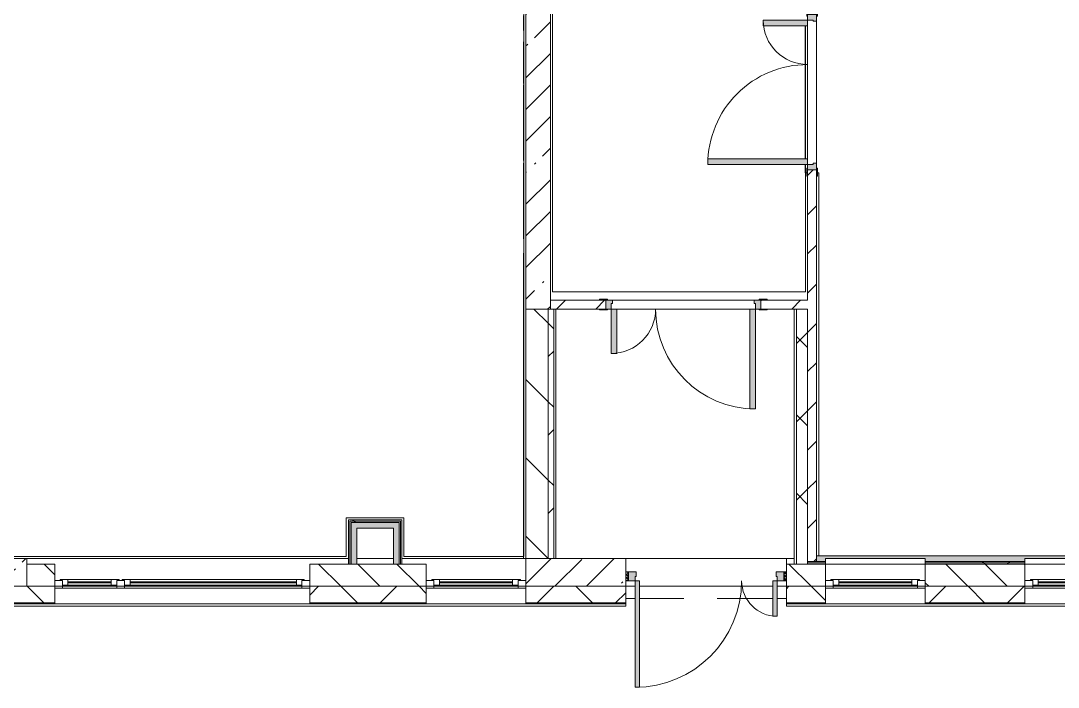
# Model space of a CAD drawing. Header units: millimetres. Extents: x 1311 to 195818, y -8553 to 29000.
# Drawn here: x 171382 to 180738, y -1010 to 5000 of the extents above; entities that cross this region are included whole.
import ezdxf

# ---------------------------------------------------------------- set-up
doc = ezdxf.new("R2010")
doc.units = ezdxf.units.MM
doc.linetypes.add('200_ШТРИХ__ш1_п0_6_', pattern=[800, 500, -300])
for name, color, linetype, lineweight in [('A-DETL-MBND-1', 7, '200_ШТРИХ__ш1_п0_6_', 9), ('A-GENM', 7, 'Continuous', 5), ('A-GLAZ-2', 7, 'Continuous', 5), ('A-WALL', 7, 'Continuous', 9), ('A-WALL-3', 7, 'Continuous', 5), ('I-WALL-4', 7, 'Continuous', 5), ('S-COLS-4', 7, 'Continuous', 5)]:
    doc.layers.add(name, color=color, linetype=linetype, lineweight=lineweight)
for name, color, linetype, lineweight, true_color in [('A-DOOR-1', 7, 'Continuous', 5, 0xaaaaaa), ('A-DOOR-2', 7, 'Continuous', 5, 0xe2e2e2), ('A-DOOR-FRAM-1', 7, 'Continuous', 5, 0xe2e2e2), ('A-DOOR-FRAM-2', 7, 'Continuous', 5, 0xaaaaaa), ('A-FLOR-1', 7, 'Continuous', 5, 0xaaaaaa), ('I-WALL-3', 7, 'Continuous', 9, 0xe7e7e7)]:
    doc.layers.add(name, color=color, linetype=linetype, lineweight=lineweight, true_color=true_color)
pattern_1 = [(45, (68808.4, 0), (-176.7767, 176.7767), [])]
pattern_2 = [(45, (68808.4, 0), (-353.5534, 353.5534), []), (135, (68808.4, 0), (-353.5534, -353.5534), [])]
pattern_3 = [(45, (68808.4, 0), (-285.1231, 285.1231), []), (45, (69093.5, 0), (-285.1231, 285.1231), [504.031, -100.806, 16.764, -84.042])]
pattern_4 = [(45, (68808.4, 0), (-530.33, 530.33), []), (135, (68808.4, 0), (-530.33, -530.33), [])]

# ---------------------------------------------------------------- blocks, each defined once
blk = doc.blocks.new('120_Окно_СКБ_2Ст_Фрамуга сверху - 120_Окно_СКБ_2Ст_2300х2500_h_ ДОО-19727959-1_11_1_птичка')
at = {"layer": 'A-GLAZ-2'}
for p, q in [((-1150, -127), (-1150, -57)), ((-1150, -57), (-1080, -57)), ((1150, -57), (-1150, -57)), ((-1080, -57), (-1080, -127)), ((-1080, -57), (1080, -57)), ((520, -87), (-1080, -87)), ((-1080, -87), (-1080, -127)), ((-1030, -137), (-1030, -87)), ((470, -137), (470, -87)), ((520, -127), (520, -57)), ((520, -57), (590, -57)), ((520, -127), (520, -87)), ((590, -57), (590, -127)), ((1080, -87), (590, -87)), ((590, -87), (590, -127)), ((640, -137), (640, -87)), ((1030, -137), (1030, -87)), ((1080, -127), (1080, -57)), ((1080, -57), (1150, -57)), ((1080, -127), (1080, -87)), ((1150, -57), (1150, -127)), ((-1080, -127), (-1150, -127)), ((-1150, -127), (-1100, -127)), ((-1080, -127), (-1100, -127)), ((-1100, -127), (-1100, -137)), ((-1100, -137), (540, -137)), ((540, -137), (-1100, -137)), ((-1030, -107), (470, -107)), ((470, -117), (-1030, -117)), ((590, -127), (520, -127)), ((540, -127), (520, -127)), ((540, -127), (570, -127)), ((540, -127), (570, -127)), ((540, -137), (540, -127)), ((590, -127), (570, -127)), ((570, -127), (570, -137)), ((570, -137), (1100, -137)), ((1100, -137), (570, -137)), ((640, -107), (1030, -107)), ((1030, -117), (640, -117)), ((1150, -127), (1080, -127)), ((1100, -127), (1080, -127)), ((1100, -127), (1150, -127)), ((1100, -137), (1100, -127))]:
    blk.add_line(p, q, dxfattribs=at)
blk = doc.blocks.new('BSC_Колонна _Прямоугольная - 250х900-V136-1_11_1_птичка')
at = {"layer": 'S-COLS-4'}
h = blk.add_hatch(dxfattribs=at)
h.set_pattern_fill('FP_168', color=256, style=0, pattern_type=2)
h.set_pattern_definition([(45, (-102180, -25), (-285.1231, 285.1231), []), (45, (-101894.88, -25), (-285.1231, 285.1231), [504.031, -100.806, 16.764, -84.042])])
h.paths.add_polyline_path([(58.2, -125), (450, -125), (450, 125), (-450, 125), (-450, -125)])
for p, q in [((450, 125), (-450, 125)), ((-450, 125), (-450, -125)), ((450, -125), (450, 125)), ((-450, -125), (450, -125))]:
    blk.add_line(p, q, dxfattribs=at)
blk = doc.blocks.new('110_Дверь_СКБ_2Ст_Наружная - ДН-5_л__ Двухстворчатая 1350 х3800 _h_ в свету с верхним остеклением-21877029-1_11_1_птичка')
at = {"layer": 'A-DOOR-1'}
h = blk.add_hatch(dxfattribs=at)
h.set_pattern_fill('FP_169', color=256, style=0, pattern_type=2)
h.set_pattern_definition([(135, (1626.41, 164.685), (-14.14214, -14.14214), []), (225, (1626.41, 164.685), (14.14214, -14.14214), [])])
h.paths.add_polyline_path([(744.5, 50), (719.5, 50), (719.5, -30), (744.5, -30), (744.5, 10)])
at = {"layer": 'A-DOOR-2'}
for points in [[(619.5, 1010), (619.5, 50), (659.5, 50), (659.5, 1010)], [(-620.5, 370), (-620.5, 50), (-580.5, 50), (-580.5, 370)]]:
    blk.add_hatch(color=256, dxfattribs=at).paths.add_polyline_path(points)
h = blk.add_hatch(color=256, dxfattribs=at)
h.paths.add_polyline_path([(659.5, 50), (659.5, 10), (649.5, 10), (649.5, -30), (719.5, -30), (719.5, 50)])
h.paths.add_polyline_path([(-680.5, 50), (-680.5, -30), (-610.5, -30), (-610.5, 10), (-620.5, 10), (-620.5, 50), (-651.1, 50)])
at = {"layer": 'A-DOOR-FRAM-2'}
h = blk.add_hatch(dxfattribs=at)
h.set_pattern_fill('FP_170', color=256, style=0, pattern_type=2)
h.set_pattern_definition([(45, (-496.384, 164.685), (-14.1421, 14.1421), []), (135, (-496.384, 164.685), (-14.1421, -14.1421), [])])
h.paths.add_polyline_path([(-705.5, 50), (-705.5, -30), (-680.5, -30), (-680.5, 50)])
at = {"layer": 'A-DOOR-1'}
for p, q in [((659.5, 1010), (619.5, 1010)), ((619.5, 1010), (619.5, 50)), ((659.5, 50), (659.5, 1010)), ((-620.5, 370), (-620.5, 50)), ((-580.5, 370), (-620.5, 370)), ((-580.5, 50), (-580.5, 370)), ((-620.5, 50), (-580.5, 50)), ((619.5, 50), (659.5, 50))]:
    blk.add_line(p, q, dxfattribs=at)
for centre, radius, start, end in [((659.5, 50), 960, 90, 180), ((-620.5, 50), 320, 0, 90)]:
    blk.add_arc(centre, radius, start, end, dxfattribs=at)
at = {"layer": 'A-DOOR-FRAM-2'}
for p, q in [((-680.5, 50), (-705.5, 50)), ((-705.5, 50), (-705.5, -30)), ((-620.5, 50), (-680.5, 50)), ((-680.5, 50), (-680.5, -30)), ((-680.5, -30), (-680.5, 50)), ((-620.5, 10), (-620.5, 50)), ((-610.5, 10), (-620.5, 10)), ((-610.5, -30), (-610.5, 10)), ((659.5, 10), (649.5, 10)), ((649.5, 10), (649.5, -30)), ((659.5, 50), (659.5, 10)), ((719.5, 50), (659.5, 50)), ((719.5, -30), (719.5, 50)), ((744.5, 50), (719.5, 50)), ((719.5, 50), (719.5, -30)), ((744.5, -30), (744.5, 50)), ((-705.5, -30), (-680.5, -30)), ((-680.5, -30), (-610.5, -30)), ((649.5, -30), (719.5, -30)), ((719.5, -30), (744.5, -30))]:
    blk.add_line(p, q, dxfattribs=at)
blk = doc.blocks.new('120_Окно_СКБ_1Ст - 120_Окно_СКБ_1Ст 900х2500_h_ с форточкой-22876038-1_11_1_птичка')
at = {"layer": 'A-GLAZ-2'}
for p, q in [((-450, -127), (-450, -57)), ((-450, -57), (-380, -57)), ((450, -57), (-450, -57)), ((-380, -57), (-380, -127)), ((380, -87), (-380, -87)), ((-380, -87), (-380, -127)), ((-330, -137), (-330, -87)), ((330, -137), (330, -87)), ((380, -127), (380, -57)), ((380, -57), (450, -57)), ((380, -127), (380, -87)), ((450, -57), (450, -127)), ((-380, -127), (-450, -127)), ((-450, -127), (-400, -127)), ((-380, -127), (-400, -127)), ((-400, -127), (-400, -137)), ((-400, -137), (400, -137)), ((400, -137), (-400, -137)), ((-330, -107), (330, -107)), ((330, -117), (-330, -117)), ((450, -127), (380, -127)), ((400, -127), (380, -127)), ((400, -127), (450, -127)), ((400, -137), (400, -127))]:
    blk.add_line(p, q, dxfattribs=at)
blk = doc.blocks.new('110_Дверь_СКБ_2Ст - Д-5_п_ Из игровой в коридор-32215844-1_11_1_птичка')
at = {"layer": 'A-DOOR-2'}
for points in [[(-637.5, 940), (-637.5, 40), (-587.5, 40), (-587.5, 940)], [(612.5, 40), (662.5, 42.7), (662.5, 440), (612.5, 440), (612.5, 57.5)]]:
    blk.add_hatch(color=256, dxfattribs=at).paths.add_polyline_path(points)
h = blk.add_hatch(color=256, dxfattribs=at)
h.paths.add_polyline_path([(-687.5, 40), (-687.5, -40), (-627.5, -40), (-627.5, -10), (-637.5, -10), (-637.5, 40)])
h.paths.add_polyline_path([(652.5, -40), (712.5, -40), (712.5, 40), (662.5, 40), (662.5, -10), (652.5, -10), (652.5, -25.9)])
at = {"layer": 'A-DOOR-FRAM-1'}
for points in [[(-742.5, 40), (-672.5, 40), (-672.5, 48), (-742.5, 48)], [(697.5, 48), (697.5, 40), (767.5, 40), (767.5, 48), (712.5, 48)], [(-742.5, -48), (-672.5, -48), (-672.5, -40), (-742.5, -40)], [(697.5, -47.8), (697.8, -48), (767.5, -48), (767.5, -40), (697.5, -40)]]:
    blk.add_hatch(color=256, dxfattribs=at).paths.add_polyline_path(points)
at = {"layer": 'A-DOOR-1'}
for p, q in [((-637.5, 940), (-637.5, 40)), ((-587.5, 940), (-637.5, 940)), ((-587.5, 40), (-587.5, 940)), ((662.5, 440), (612.5, 440)), ((612.5, 440), (612.5, 40)), ((662.5, 40), (662.5, 440)), ((-637.5, 40), (-587.5, 40)), ((612.5, 40), (662.5, 40))]:
    blk.add_line(p, q, dxfattribs=at)
for centre, radius, start, end in [((-637.5, 40), 900, 0, 90), ((662.5, 40), 400, 90, 180)]:
    blk.add_arc(centre, radius, start, end, dxfattribs=at)
at = {"layer": 'A-DOOR-FRAM-2'}
for p, q in [((-672.5, 48), (-742.5, 48)), ((-742.5, 48), (-742.5, 40)), ((-742.5, 40), (-672.5, 40)), ((-637.5, 40), (-687.5, 40)), ((-687.5, 40), (-687.5, -40)), ((-672.5, 40), (-672.5, 48)), ((-637.5, -10), (-637.5, 40)), ((662.5, 40), (662.5, -10)), ((712.5, 40), (662.5, 40)), ((767.5, 48), (697.5, 48)), ((697.5, 48), (697.5, 40)), ((697.5, 40), (767.5, 40)), ((712.5, -40), (712.5, 40)), ((767.5, 40), (767.5, 48)), ((-672.5, -40), (-742.5, -40)), ((-742.5, -40), (-742.5, -48)), ((-742.5, -48), (-672.5, -48)), ((-672.5, -39), (-687.5, -39)), ((-687.5, -39), (-687.5, -40)), ((-687.5, -40), (-627.5, -40)), ((-687.5, -40), (-672.5, -40)), ((-672.5, -40), (-672.5, -39)), ((-672.5, -48), (-672.5, -40)), ((-627.5, -10), (-637.5, -10)), ((-627.5, -40), (-627.5, -10)), ((662.5, -10), (652.5, -10)), ((652.5, -10), (652.5, -40)), ((652.5, -40), (712.5, -40)), ((712.5, -39), (697.5, -39)), ((697.5, -39), (697.5, -40)), ((697.5, -40), (712.5, -40)), ((767.5, -40), (697.5, -40)), ((697.5, -40), (697.5, -48)), ((697.5, -48), (767.5, -48)), ((712.5, -40), (712.5, -39)), ((767.5, -48), (767.5, -40))]:
    blk.add_line(p, q, dxfattribs=at)
blk = doc.blocks.new('Рисунок_горы - Рисунок_горы-31934381-1_11_1_птичка')
at = {"layer": 'A-GENM'}
for p, q in [((107109, 4374.4), (107109, 4384)), ((107109, 4308.3), (107109, 4334.6)), ((107109, 4258.7), (107109, 4082.8)), ((107109, 3759.7), (107109, 3739.9)), ((107109, 3402.6), (107109, 3715.1)), ((107109, 3715.1), (107109, 3402.6)), ((107109, 3400.4), (107109, 3402.6)), ((107109, 3402.6), (107109, 3400.4)), ((107109, 3083.5), (107109, 3033.8)), ((107109, 3033.8), (107109, 3083.5)), ((107109, 2902.9), (107109, 2510.3)), ((107109, 2349.5), (107109, 2318.8)), ((107109, 1892.3), (107109, 1912.9)), ((107109, 1600.7), (107109, 1631.9)), ((107109, 1293.1), (107109, 1296.4)), ((107109, 950.1), (107109, 1139.3)), ((107109, 1139.3), (107109, 950.1)), ((107109, 1122.4), (107109, 1119.9)), ((107109, 1119.9), (107109, 756.7)), ((107109, 988.4), (107109, 946.8)), ((107109, 928), (107109, 950.1)), ((107109, 950.1), (107109, 928)), ((107109, 800), (107109, 928)), ((107109, 928), (107109, 800))]:
    blk.add_line(p, q, dxfattribs=at)
for points in [[(107109, 4996.9), (107109, 5086.6), (107109, 5046.4), (107109, 4960)], [(107109, 4997.1), (107109, 5021), (107109, 5029.3), (107109, 5042)], [(107109, 5030.9), (107109, 5009.2), (107109, 4973.1), (107109, 4936.1)], [(107109, 4931.1), (107109, 4949.6), (107109, 4972.3), (107109, 4997.1)], [(107109, 4801.5), (107109, 4837.3), (107109, 4769), (107109, 4683.1)], [(107109, 4745.8), (107109, 4834.9), (107109, 4778.8), (107109, 4694)], [(107109, 4729.3), (107109, 4734.7), (107109, 4740.2), (107109, 4745.8)], [(107109, 4610.3), (107109, 4692.4), (107109, 4646), (107109, 4564.5)], [(107109, 4560.8), (107109, 4651.4), (107109, 4604.2), (107109, 4519)], [(107109, 4480.9), (107109, 4572.6), (107109, 4516.7), (107109, 4440.6)], [(107109, 4532.1), (107109, 4540.9), (107109, 4550.5), (107109, 4560.8)], [(107109, 4470.8), (107109, 4474.1), (107109, 4477.5), (107109, 4480.9)], [(107109, 4422.3), (107109, 4412.5), (107109, 4330.7), (107109, 4267.6)], [(107109, 4394.1), (107109, 4371.7), (107109, 4334), (107109, 4292)], [(107109, 4388.7), (107109, 4383.5), (107109, 4378.7), (107109, 4374.4)], [(107109, 4317.2), (107109, 4357.9), (107109, 4365.3), (107109, 4387.8)], [(107109, 4330.1), (107109, 4333.9), (107109, 4326.6), (107109, 4344.4)], [(107109, 4341.2), (107109, 4322.9), (107109, 4288.3), (107109, 4243.4)], [(107109, 4284.3), (107109, 4313.8), (107109, 4319.7), (107109, 4338.1)], [(107109, 4284.9), (107109, 4299.2), (107109, 4315.7), (107109, 4330.1)], [(107109, 4250.2), (107109, 4269), (107109, 4291.9), (107109, 4317.2)], [(107109, 4227.3), (107109, 4244.5), (107109, 4264.5), (107109, 4284.3)], [(107109, 4185.1), (107109, 4203.6), (107109, 4225.6), (107109, 4254)], [(107109, 4109.1), (107109, 4188.9), (107109, 4152.7), (107109, 4076.1)], [(107109, 4091.2), (107109, 4096.8), (107109, 4102.8), (107109, 4109.1)], [(107109, 4079.1), (107109, 4063.9), (107109, 4046.4), (107109, 4024.9)], [(107109, 3775), (107109, 3972.8), (107109, 3938.6), (107109, 4024.9)], [(107109, 3745.9), (107109, 3754.8), (107109, 3773.9), (107109, 3783.9)], [(107109, 3400.4), (107109, 3399.3), (107109, 3107.3), (107109, 3083.5)], [(107109, 3190.2), (107109, 3238.9), (107109, 3287.7), (107109, 3341.9)], [(107109, 2744.1), (107109, 2736.6), (107109, 2730.3), (107109, 2725.9)], [(107109, 2525.4), (107109, 2507.2), (107109, 2429.8), (107109, 2406.1)], [(107109, 2456.9), (107109, 2471.2), (107109, 2489.8), (107109, 2504.1)], [(107109, 2337.5), (107109, 2351), (107109, 2430.2), (107109, 2443.8)], [(107109, 2405.3), (107109, 2304), (107109, 2038.3), (107109, 1883.2)], [(107109, 2043.8), (107109, 2143), (107109, 2375.7), (107109, 2404.3)], [(107109, 2331.2), (107109, 2332.9), (107109, 2334.9), (107109, 2337.1)], [(107109, 1964.2), (107109, 1942.5), (107109, 1888.8), (107109, 1862.5)], [(107109, 1865), (107109, 1870.5), (107109, 1877.1), (107109, 1884.9)], [(107109, 1599.1), (107109, 1599.6), (107109, 1600.2), (107109, 1600.7)], [(107109, 1378.1), (107109, 1344.4), (107109, 1311.3), (107109, 1280.5)], [(107109, 1292.6), (107109, 1292.8), (107109, 1292.9), (107109, 1293.1)], [(107109, 1204.2), (107109, 1240.1), (107109, 1272.7), (107109, 1284.6)], [(107109, 1137.1), (107109, 1123.8), (107109, 1106.1), (107109, 1089.8)], [(107109, 954), (107109, 984.2), (107109, 1099.5), (107109, 1129.6)], [(107109, 1118), (107109, 1118.9), (107109, 1120.3), (107109, 1122.4)], [(107109, 1045.3), (107109, 1029.5), (107109, 1010.6), (107109, 988.4)], [(107109, 800), (107109, 789.3), (107109, 658.8), (107109, 644.1)], [(107109, 792), (107109, 794.5), (107109, 796.8), (107109, 798.8)]]:
    blk.add_open_spline(points, degree=3, dxfattribs=at)
for points, knots in [([(107109, 4960), (107109, 4960), (107109, 4956.1), (107109, 4952.3), (107109, 4948.7)], [0.25, 0.25, 0.25, 0.25, 0.25000001, 0.28399361, 0.28399361, 0.28399361, 0.28399361]), ([(107109, 4936.1), (107109, 4936.1), (107109, 4926.5), (107109, 4918.4), (107109, 4911.6)], [0.5, 0.5, 0.5, 0.5, 0.50000001, 0.54626589, 0.54626589, 0.54626589, 0.54626589]), ([(107109, 4694), (107109, 4694), (107109, 4691.5), (107109, 4689.2), (107109, 4687)], [0.33333333, 0.33333333, 0.33333333, 0.33333333, 0.33333334, 0.35272654, 0.35272654, 0.35272654, 0.35272654]), ([(107109, 4683.1), (107109, 4683.1), (107109, 4671.1), (107109, 4660.8), (107109, 4652.1)], [0.33333333, 0.33333333, 0.33333333, 0.33333333, 0.33333334, 0.39532275, 0.39532275, 0.39532275, 0.39532275]), ([(107109, 4564.5), (107109, 4564.5), (107109, 4561.6), (107109, 4558.7), (107109, 4555.8)], [0.25, 0.25, 0.25, 0.25, 0.25000001, 0.27808604, 0.27808604, 0.27808604, 0.27808604]), ([(107109, 4519), (107109, 4519), (107109, 4515.6), (107109, 4512.5), (107109, 4509.5)], [0.33333333, 0.33333333, 0.33333333, 0.33333333, 0.33333334, 0.35936059, 0.35936059, 0.35936059, 0.35936059]), ([(107109, 4440.6), (107109, 4440.6), (107109, 4438.1), (107109, 4435.6), (107109, 4433.3)], [0.33333333, 0.33333333, 0.33333333, 0.33333333, 0.33333334, 0.35421971, 0.35421971, 0.35421971, 0.35421971]), ([(107109, 4384), (107109, 4384), (107109, 4407.4), (107109, 4419.2), (107109, 4422.4)], [0.059701493, 0.059701493, 0.059701493, 0.059701493, 0.059701503, 0.063018242, 0.063018242, 0.063018242, 0.063018242]), ([(107109, 4387.8), (107109, 4387.8), (107109, 4392.8), (107109, 4397.1), (107109, 4400.6)], [0.25, 0.25, 0.25, 0.25, 0.25000001, 0.26795645, 0.26795645, 0.26795645, 0.26795645]), ([(107109, 4355.8), (107109, 4355.8), (107109, 4362.9), (107109, 4368.3), (107109, 4374.4)], [0.02985075, 0.02985075, 0.02985075, 0.02985075, 0.02985076, 0.04477612, 0.04477612, 0.04477612, 0.04477612]), ([(107109, 4374.4), (107109, 4374.4), (107109, 4368.3), (107109, 4362.9), (107109, 4355.8)], [0.589928058, 0.589928058, 0.589928058, 0.589928058, 0.589928068, 0.597122302, 0.597122302, 0.597122302, 0.597122302]), ([(107109, 4344.4), (107109, 4344.4), (107109, 4347.6), (107109, 4352.1), (107109, 4355.8)], [0.01492537, 0.01492537, 0.01492537, 0.01492537, 0.01492538, 0.02985075, 0.02985075, 0.02985075, 0.02985075]), ([(107109, 4355.8), (107109, 4355.8), (107109, 4352.1), (107109, 4347.6), (107109, 4344.4)], [0.597122302, 0.597122302, 0.597122302, 0.597122302, 0.597122312, 0.604316547, 0.604316547, 0.604316547, 0.604316547]), ([(107109, 4344.4), (107109, 4344.4), (107109, 4338), (107109, 4334.8), (107109, 4333.2)], [0.604316547, 0.604316547, 0.604316547, 0.604316547, 0.604316557, 0.606930306, 0.606930306, 0.606930306, 0.606930306]), ([(107109, 4338.1), (107109, 4338.1), (107109, 4340.2), (107109, 4342.1), (107109, 4343.8)], [0.2, 0.2, 0.2, 0.2, 0.20000001, 0.209156175, 0.209156175, 0.209156175, 0.209156175]), ([(107109, 4330.1), (107109, 4330.1), (107109, 4309.7), (107109, 4273.5), (107109, 4254)], [0.18181818, 0.18181818, 0.18181818, 0.18181818, 0.18181819, 0.27272727, 0.27272727, 0.27272727, 0.27272727]), ([(107109, 4254), (107109, 4254), (107109, 4273.5), (107109, 4309.7), (107109, 4330.1)], [0.97014925, 0.97014925, 0.97014925, 0.97014925, 0.97014926, 1, 1, 1, 1]), ([(107109, 4330.1), (107109, 4330.1), (107109, 4315.7), (107109, 4299.2), (107109, 4284.9)], [0.611510791, 0.611510791, 0.611510791, 0.611510791, 0.611510801, 0.617072383, 0.617072383, 0.617072383, 0.617072383]), ([(107109, 4267.6), (107109, 4267.6), (107109, 4277.2), (107109, 4300.9), (107109, 4308.3)], [0.07462687, 0.07462687, 0.07462687, 0.07462687, 0.07462688, 0.08955224, 0.08955224, 0.08955224, 0.08955224]), ([(107109, 4308.3), (107109, 4308.3), (107109, 4294.5), (107109, 4267.6), (107109, 4258.7)], [0.08955224, 0.08955224, 0.08955224, 0.08955224, 0.08955225, 0.10447761, 0.10447761, 0.10447761, 0.10447761]), ([(107109, 4292), (107109, 4292), (107109, 4265.3), (107109, 4244.8), (107109, 4230)], [0.5, 0.5, 0.5, 0.5, 0.50000001, 0.58415994, 0.58415994, 0.58415994, 0.58415994]), ([(107109, 4254), (107109, 4254), (107109, 4225.6), (107109, 4203.6), (107109, 4185.1)], [0.27272727, 0.27272727, 0.27272727, 0.27272727, 0.27272728, 0.29544577, 0.29544577, 0.29544577, 0.29544577]), ([(107109, 4243.4), (107109, 4243.4), (107109, 4226), (107109, 4206.4), (107109, 4193.2)], [0.4, 0.4, 0.4, 0.4, 0.4, 0.5000887, 0.5000887, 0.5000887, 0.5000887]), ([(107109, 4082.8), (107109, 4082.8), (107109, 3948.4), (107109, 3856.6), (107109, 3759.7)], [0.11940299, 0.11940299, 0.11940299, 0.11940299, 0.119403, 0.13432836, 0.13432836, 0.13432836, 0.13432836]), ([(107109, 4024.9), (107109, 4024.9), (107109, 4046.4), (107109, 4063.9), (107109, 4079.1)], [0.955223881, 0.955223881, 0.955223881, 0.955223881, 0.955223891, 0.958256249, 0.958256249, 0.958256249, 0.958256249]), ([(107109, 4076.1), (107109, 4076.1), (107109, 4075.5), (107109, 4074.9), (107109, 4074.4)], [0.333333333, 0.333333333, 0.333333333, 0.333333333, 0.333333343, 0.338878128, 0.338878128, 0.338878128, 0.338878128]), ([(107109, 4024.9), (107109, 4024.9), (107109, 3938.6), (107109, 3972.8), (107109, 3775)], [0.36363636, 0.36363636, 0.36363636, 0.36363636, 0.36363637, 0.45334444, 0.45334444, 0.45334444, 0.45334444]), ([(107109, 3797.9), (107109, 3797.9), (107109, 3816.7), (107109, 3834.4), (107109, 3846.7)], [0.4, 0.4, 0.4, 0.4, 0.40000001, 0.48323063, 0.48323063, 0.48323063, 0.48323063]), ([(107109, 3400.4), (107109, 3400.4), (107109, 3384.7), (107109, 3360.7), (107109, 3341.9)], [0.71942446, 0.71942446, 0.71942446, 0.71942446, 0.71942447, 0.726618705, 0.726618705, 0.726618705, 0.726618705]), ([(107109, 3083.5), (107109, 3083.5), (107109, 3107), (107109, 3392), (107109, 3400.2)], [0.88059701, 0.88059701, 0.88059701, 0.88059701, 0.88059702, 0.89533399, 0.89533399, 0.89533399, 0.89533399]), ([(107109, 3341.9), (107109, 3341.9), (107109, 3287.7), (107109, 3238.9), (107109, 3190.2)], [0.726618705, 0.726618705, 0.726618705, 0.726618705, 0.726618715, 0.730787086, 0.730787086, 0.730787086, 0.730787086]), ([(107109, 2725.9), (107109, 2725.9), (107109, 2730.3), (107109, 2736.6), (107109, 2744.1)], [0.4375, 0.4375, 0.4375, 0.4375, 0.43750001, 0.446836628, 0.446836628, 0.446836628, 0.446836628]), ([(107109, 2640.3), (107109, 2640.3), (107109, 2667.3), (107109, 2700.2), (107109, 2725.9)], [0.375, 0.375, 0.375, 0.375, 0.37500001, 0.4375, 0.4375, 0.4375, 0.4375]), ([(107109, 2725.9), (107109, 2725.9), (107109, 2700.2), (107109, 2667.3), (107109, 2640.3)], [0.776978417, 0.776978417, 0.776978417, 0.776978417, 0.776978427, 0.784172662, 0.784172662, 0.784172662, 0.784172662]), ([(107109, 2640.3), (107109, 2640.3), (107109, 2621.3), (107109, 2621.6), (107109, 2581.4)], [0.784172662, 0.784172662, 0.784172662, 0.784172662, 0.784172672, 0.791366906, 0.791366906, 0.791366906, 0.791366906]), ([(107109, 2581.4), (107109, 2581.4), (107109, 2593), (107109, 2601.2), (107109, 2607.5)], [0.3125, 0.3125, 0.3125, 0.3125, 0.31250001, 0.33053184, 0.33053184, 0.33053184, 0.33053184]), ([(107109, 2510.3), (107109, 2510.3), (107109, 2529), (107109, 2562.7), (107109, 2581.4)], [0.25, 0.25, 0.25, 0.25, 0.25000001, 0.3125, 0.3125, 0.3125, 0.3125]), ([(107109, 2581.4), (107109, 2581.4), (107109, 2562.7), (107109, 2529), (107109, 2510.3)], [0.791366906, 0.791366906, 0.791366906, 0.791366906, 0.791366916, 0.798561151, 0.798561151, 0.798561151, 0.798561151]), ([(107109, 2515.4), (107109, 2515.4), (107109, 2518.6), (107109, 2521.6), (107109, 2524.6)], [0.8059701493, 0.8059701493, 0.8059701493, 0.8059701493, 0.8059701593, 0.8067080864, 0.8067080864, 0.8067080864, 0.8067080864]), ([(107109, 2510.3), (107109, 2510.3), (107109, 2483), (107109, 2428.7), (107109, 2405.3)], [0.798561151, 0.798561151, 0.798561151, 0.798561151, 0.798561161, 0.805755396, 0.805755396, 0.805755396, 0.805755396]), ([(107109, 2406.1), (107109, 2406.1), (107109, 2391.5), (107109, 2376.5), (107109, 2365.1)], [0.14285714, 0.14285714, 0.14285714, 0.14285714, 0.14285715, 0.23291326, 0.23291326, 0.23291326, 0.23291326]), ([(107109, 2405.3), (107109, 2405.3), (107109, 2381.5), (107109, 2144.3), (107109, 2043.8)], [0.805755396, 0.805755396, 0.805755396, 0.805755396, 0.805755406, 0.811968093, 0.811968093, 0.811968093, 0.811968093]), ([(107109, 1883.2), (107109, 1883.2), (107109, 1772), (107109, 1712.3), (107109, 1580.9)], [0.05882353, 0.05882353, 0.05882353, 0.05882353, 0.05882354, 0.11764706, 0.11764706, 0.11764706, 0.11764706]), ([(107109, 1684.9), (107109, 1684.9), (107109, 1697.8), (107109, 1708.8), (107109, 1716.3)], [0.76119403, 0.76119403, 0.76119403, 0.76119403, 0.76119404, 0.767121073, 0.767121073, 0.767121073, 0.767121073]), ([(107109, 1640.8), (107109, 1640.8), (107109, 1660.5), (107109, 1675.7), (107109, 1684.9)], [0.74626866, 0.74626866, 0.74626866, 0.74626866, 0.74626867, 0.76119403, 0.76119403, 0.76119403, 0.76119403]), ([(107109, 1580.9), (107109, 1580.9), (107109, 1528.6), (107109, 1484.2), (107109, 1440.4)], [0.11764706, 0.11764706, 0.11764706, 0.11764706, 0.11764707, 0.17647059, 0.17647059, 0.17647059, 0.17647059]), ([(107109, 1440.4), (107109, 1440.4), (107109, 1388), (107109, 1350.4), (107109, 1277.3)], [0.17647059, 0.17647059, 0.17647059, 0.17647059, 0.1764706, 0.23529412, 0.23529412, 0.23529412, 0.23529412]), ([(107109, 1280.5), (107109, 1280.5), (107109, 1311.3), (107109, 1344.4), (107109, 1378.1)], [0.52941176, 0.52941176, 0.52941176, 0.52941176, 0.52941177, 0.55016053, 0.55016053, 0.55016053, 0.55016053]), ([(107109, 1284.6), (107109, 1284.6), (107109, 1286), (107109, 1287), (107109, 1287.8)], [0.626865672, 0.626865672, 0.626865672, 0.626865672, 0.626865682, 0.62980849, 0.62980849, 0.62980849, 0.62980849]), ([(107109, 1141.9), (107109, 1141.9), (107109, 1191.5), (107109, 1233.3), (107109, 1280.5)], [0.47058824, 0.47058824, 0.47058824, 0.47058824, 0.47058825, 0.52941176, 0.52941176, 0.52941176, 0.52941176]), ([(107109, 1280.5), (107109, 1280.5), (107109, 1233.3), (107109, 1191.5), (107109, 1141.9)], [0.856115108, 0.856115108, 0.856115108, 0.856115108, 0.856115118, 0.863309353, 0.863309353, 0.863309353, 0.863309353]), ([(107109, 1277.3), (107109, 1277.3), (107109, 1224.5), (107109, 1174), (107109, 1122.4)], [0.23529412, 0.23529412, 0.23529412, 0.23529412, 0.23529413, 0.29411765, 0.29411765, 0.29411765, 0.29411765]), ([(107109, 1136.5), (107109, 1136.5), (107109, 1140.6), (107109, 1144), (107109, 1146.8)], [0.4, 0.4, 0.4, 0.4, 0.40000001, 0.41578086, 0.41578086, 0.41578086, 0.41578086]), ([(107109, 1141.9), (107109, 1141.9), (107109, 1136.4), (107109, 1133.6), (107109, 1127.2)], [0.52238806, 0.52238806, 0.52238806, 0.52238806, 0.52238807, 0.53731343, 0.53731343, 0.53731343, 0.53731343]), ([(107109, 1141.9), (107109, 1141.9), (107109, 1141.3), (107109, 1140.6), (107109, 1140)], [0.863309353, 0.863309353, 0.863309353, 0.863309353, 0.863309363, 0.867844855, 0.867844855, 0.867844855, 0.867844855]), ([(107109, 1127.2), (107109, 1127.2), (107109, 1126.9), (107109, 1126.6), (107109, 1126.3)], [0.537313433, 0.537313433, 0.537313433, 0.537313433, 0.537313443, 0.538811964, 0.538811964, 0.538811964, 0.538811964]), ([(107109, 1122.4), (107109, 1122.4), (107109, 1121.9), (107109, 1121.4), (107109, 1120.9)], [0.294117647, 0.294117647, 0.294117647, 0.294117647, 0.294117657, 0.297478185, 0.297478185, 0.297478185, 0.297478185]), ([(107109, 644.1), (107109, 644.1), (107109, 658.8), (107109, 789.3), (107109, 800)], [0.44776119, 0.44776119, 0.44776119, 0.44776119, 0.4477612, 0.46268657, 0.46268657, 0.46268657, 0.46268657]), ([(107109, 800), (107109, 800), (107109, 797.8), (107109, 795.1), (107109, 792)], [0.8920863309, 0.8920863309, 0.8920863309, 0.8920863309, 0.8920863409, 0.8929568714, 0.8929568714, 0.8929568714, 0.8929568714]), ([(107109, 644.1), (107109, 644.1), (107109, 574.3), (107109, 193.6), (107109, 162.6)], [0.05555556, 0.05555556, 0.05555556, 0.05555556, 0.05555557, 0.11111111, 0.11111111, 0.11111111, 0.11111111]), ([(107109, 162.6), (107109, 162.6), (107109, 193.6), (107109, 574.3), (107109, 644.1)], [0.43283582, 0.43283582, 0.43283582, 0.43283582, 0.43283583, 0.44776119, 0.44776119, 0.44776119, 0.44776119]), ([(107109, 156), (107109, 156), (107109, 158.5), (107109, 160.2), (107109, 161.2)], [0.417910448, 0.417910448, 0.417910448, 0.417910448, 0.417910458, 0.420871746, 0.420871746, 0.420871746, 0.420871746])]:
    blk.add_open_spline(points, degree=3, knots=knots, dxfattribs=at)
blk = doc.blocks.new('110_Дверь_СКБ_2Ст - Д-2а_п_ Из коридора на лестницу-32239107-1_11_1_птичка')
at = {"layer": 'A-DOOR-2'}
for points in [[(-587.5, 940), (-637.5, 940), (-637.5, 40), (-587.5, 40), (-587.5, 644.4)], [(662.5, 440), (612.5, 440), (612.5, 40), (662.5, 40)]]:
    blk.add_hatch(color=256, dxfattribs=at).paths.add_polyline_path(points)
h = blk.add_hatch(color=256, dxfattribs=at)
h.paths.add_polyline_path([(662.5, 40), (662.5, -10), (652.5, -10), (652.5, -40), (712.5, -40), (712.5, 40)])
h.paths.add_polyline_path([(-637.5, 40), (-687.5, 40), (-687.5, -40), (-627.5, -40), (-627.5, -10), (-637.5, -10)])
at = {"layer": 'A-DOOR-FRAM-1'}
for points in [[(-695.5, 48), (-742.5, 48), (-742.5, 40), (-672.5, 40), (-672.5, 48), (-687.5, 48)], [(720.5, 48), (697.5, 48), (697.5, 40), (767.5, 40), (767.5, 48)], [(-687.5, -40), (-742.5, -40), (-742.5, -48), (-672.5, -44), (-672.5, -40)], [(767.5, -40), (697.5, -42.4), (697.5, -48), (767.5, -48)]]:
    blk.add_hatch(color=256, dxfattribs=at).paths.add_polyline_path(points)
at = {"layer": 'A-DOOR-1'}
for p, q in [((-637.5, 940), (-637.5, 40)), ((-587.5, 940), (-637.5, 940)), ((-587.5, 40), (-587.5, 940)), ((662.5, 440), (612.5, 440)), ((612.5, 440), (612.5, 40)), ((662.5, 40), (662.5, 440)), ((-637.5, 40), (-587.5, 40)), ((612.5, 40), (662.5, 40))]:
    blk.add_line(p, q, dxfattribs=at)
for centre, radius, start, end in [((-637.5, 40), 900, 0, 90), ((662.5, 40), 400, 90, 180)]:
    blk.add_arc(centre, radius, start, end, dxfattribs=at)
at = {"layer": 'A-DOOR-FRAM-2'}
for p, q in [((-672.5, 48), (-742.5, 48)), ((-742.5, 48), (-742.5, 40)), ((-742.5, 40), (-672.5, 40)), ((-637.5, 40), (-687.5, 40)), ((-687.5, 40), (-687.5, -40)), ((-672.5, 40), (-672.5, 48)), ((-637.5, -10), (-637.5, 40)), ((662.5, 40), (662.5, -10)), ((712.5, 40), (662.5, 40)), ((767.5, 48), (697.5, 48)), ((697.5, 48), (697.5, 40)), ((697.5, 40), (767.5, 40)), ((712.5, -40), (712.5, 40)), ((767.5, 40), (767.5, 48)), ((-672.5, -40), (-742.5, -40)), ((-742.5, -40), (-742.5, -48)), ((-742.5, -48), (-672.5, -48)), ((-672.5, -39), (-687.5, -39)), ((-687.5, -39), (-687.5, -40)), ((-687.5, -40), (-627.5, -40)), ((-687.5, -40), (-672.5, -40)), ((-672.5, -40), (-672.5, -39)), ((-672.5, -48), (-672.5, -40)), ((-627.5, -10), (-637.5, -10)), ((-627.5, -40), (-627.5, -10)), ((662.5, -10), (652.5, -10)), ((652.5, -10), (652.5, -40)), ((652.5, -40), (712.5, -40)), ((712.5, -39), (697.5, -39)), ((697.5, -39), (697.5, -40)), ((697.5, -40), (712.5, -40)), ((767.5, -40), (697.5, -40)), ((697.5, -40), (697.5, -48)), ((697.5, -48), (767.5, -48)), ((712.5, -40), (712.5, -39)), ((767.5, -48), (767.5, -40))]:
    blk.add_line(p, q, dxfattribs=at)

msp = doc.modelspace()

# ---------------------------------------------------------------- hatches: boundary and pattern name
at = {"layer": 'A-WALL-3'}
h = msp.add_hatch(dxfattribs=at)
h.set_pattern_fill('FP_102', color=256, style=0, pattern_type=2)
h.set_pattern_definition([(135, (68808.4, 0), (-176.7767, -176.7767), [])])
h.paths.add_polyline_path([(192538.4, -100), (192538.4, 100), (192338.4, 100), (192338.4, -100), (192397.3, -100)])
h.paths.add_polyline_path([(160835.3, -100), (161538.4, -100), (161538.4, 100), (160738.4, 100), (160738.4, -100)])
h.paths.add_polyline_path([(163588.4, -100), (163588.4, 100), (163338.4, 100), (163338.4, -100)])
h.paths.add_polyline_path([(165913.4, -100), (166913.4, -100), (166913.4, 100), (165913.4, 100), (165913.4, 70.9)])
h.paths.add_polyline_path([(169638.4, -100), (170538.4, -100), (170538.4, 100), (169638.4, 100), (169638.4, 82.2)])
h.paths.add_polyline_path([(171688.4, -100), (171688.4, 100), (171438.4, 100), (171438.4, -100)])
h.paths.add_polyline_path([(173988.4, -100), (175038.4, -100), (175038.4, 100), (173988.4, 100), (173988.4, -27.9)])
h.paths.add_polyline_path([(189938.4, -100), (190038.4, -100), (190038.4, 100), (189938.4, 100), (189938.4, -11)])
h.paths.add_polyline_path([(178378.4, -100), (178638.4, -100), (178638.4, 100), (178288.4, 100), (178288.4, -100), (178358.4, -100)])
h.paths.add_polyline_path([(188138.4, -100), (188138.4, 100), (187638.4, 100), (187638.4, -100), (187755.8, -100)])
h.paths.add_polyline_path([(179538.4, -100), (180438.4, -100), (180438.4, 100), (179538.4, 100), (179538.4, -55)])
h.paths.add_polyline_path([(182488.4, -100), (182488.4, 100), (182238.4, 100), (182238.4, -100)])
h.paths.add_polyline_path([(185838.4, -100), (185838.4, 100), (184788.4, 100), (184788.4, -100), (184971, -100)])
h = msp.add_hatch(dxfattribs=at)
h.set_pattern_fill('FP_120', color=256, style=0, pattern_type=2)
h.set_pattern_definition(pattern_2)
h.paths.add_polyline_path([(189038.4, -250), (190038.4, -250), (190038.4, -100), (189038.4, -100), (189038.4, -210)])
h.paths.add_polyline_path([(158018.4, -250), (159838.4, -250), (159838.4, -100), (158018.4, -100)])
h.paths.add_polyline_path([(192338.4, -250), (193888.4, -250), (193888.4, -100), (192338.4, -100), (192338.4, -210)])
h.paths.add_polyline_path([(179538.4, -250), (180438.4, -250), (180438.4, -100), (179538.4, -100), (179538.4, -210)])
h.paths.add_polyline_path([(176158.4, -250), (176838.4, -250), (176838.4, -100), (175938.4, -100), (175938.4, -250), (176038.4, -250)])
h.paths.add_polyline_path([(181338.4, -250), (182488.4, -250), (182488.4, -100), (181338.4, -100), (181338.4, -210)])
h.paths.add_polyline_path([(184788.4, -250), (185838.4, -250), (185838.4, -100), (184788.4, -100), (184788.4, -210)])
h.paths.add_polyline_path([(186738.4, -250), (188138.4, -250), (188138.4, -100), (186738.4, -100), (186738.4, -210)])
h.paths.add_polyline_path([(178472.9, -250), (178638.4, -250), (178638.4, -100), (178288.4, -100), (178288.4, -250)])
h.paths.add_polyline_path([(163588.4, -250), (163588.4, -100), (162438.4, -100), (162438.4, -250), (162691.9, -250)])
h.paths.add_polyline_path([(174759.7, -250), (175038.4, -250), (175038.4, -100), (173988.4, -100), (173988.4, -250)])
h.paths.add_polyline_path([(165888.4, -250), (166938.4, -250), (166938.4, -100), (165888.4, -100), (165888.4, -210)])
h.paths.add_polyline_path([(171046.6, -250), (171688.4, -250), (171688.4, -100), (169638.4, -100), (169638.4, -250), (170118.3, -250)])
h.paths.add_polyline_path([(168738.4, -250), (168738.4, -100), (167838.4, -100), (167838.4, -250), (168261.7, -250)])
h.paths.add_polyline_path([(160835.3, -250), (161538.4, -250), (161538.4, -100), (160738.4, -100), (160738.4, -250)])
at = {"layer": 'I-WALL-3'}
for points in [[(174743.4, 425), (174743.4, 475), (174363.4, 475), (174363.4, 425), (174413.4, 425)], [(174759.7, 100), (174793.4, 100), (174793.4, 475), (174743.4, 475), (174743.4, 100)], [(174363.4, 100), (174413.4, 100), (174413.4, 425), (174363.4, 425), (174363.4, 150)], [(180438.4, 125), (180438.4, 150), (181338.4, 150), (181338.4, 175), (178558.4, 170), (178558.4, 125), (178638.4, 125), (178638.4, 150), (179538.4, 150), (179538.4, 125), (180329.5, 125)]]:
    msp.add_hatch(color=256, dxfattribs=at).paths.add_polyline_path(points)
at = {"layer": 'I-WALL-4'}
h = msp.add_hatch(dxfattribs=at)
h.set_pattern_fill('FP_101', color=256, style=0, pattern_type=2)
h.set_pattern_definition(pattern_3)
h.paths.add_polyline_path([(176138.4, 2400), (176158.4, 2400), (176158.4, 10600), (175938.4, 10600), (175938.4, 2400)])
h = msp.add_hatch(dxfattribs=at)
h.set_pattern_fill('FP_118', color=256, style=0, pattern_type=2)
h.set_pattern_definition(pattern_1)
h.paths.add_polyline_path([(178531.4, 125), (178558.4, 125), (178558.4, 3655), (178478.4, 3655), (178478.4, 125)])
h.paths.add_polyline_path([(178528.4, 5055), (178558.4, 5055), (178558.4, 10400), (178478.4, 10400), (178478.4, 5055)])
h = msp.add_hatch(dxfattribs=at)
h.set_pattern_fill('FP_118', color=256, style=0, pattern_type=2)
h.set_pattern_definition(pattern_1)
h.paths.add_polyline_path([(178358.4, 2400), (178478.4, 2400), (178475.5, 2480), (178057.4, 2480), (178057.4, 2400), (178288.4, 2400)])
h.paths.add_polyline_path([(176158.4, 2400), (176657.4, 2400), (176657.4, 2480), (176158.4, 2480)])
h = msp.add_hatch(dxfattribs=at)
h.set_pattern_fill('FP_119', color=256, style=0, pattern_type=2)
h.set_pattern_definition([(135, (68808.4, 0), (-353.5534, -353.5534), [])])
h.paths.add_polyline_path([(175938.4, 150), (176138.4, 150), (176138.4, 2400), (175938.4, 2400), (175938.4, 816.7)])
h = msp.add_hatch(dxfattribs=at)
h.set_pattern_fill('FP_120', color=256, style=0, pattern_type=2)
h.set_pattern_definition(pattern_2)
h.paths.add_polyline_path([(176138.4, 150), (176188.4, 150), (176188.4, 2400), (176138.4, 2400), (176138.4, 668.5)])
h = msp.add_hatch(dxfattribs=at)
h.set_pattern_fill('FP_120', color=256, style=0, pattern_type=2)
h.set_pattern_definition(pattern_2)
h.paths.add_polyline_path([(178463.4, 100), (178478.4, 100), (178478.4, 2400), (178378.4, 2400), (178378.4, 100), (178440.4, 100)])
h = msp.add_hatch(dxfattribs=at)
h.set_pattern_fill('FP_212', color=256, style=0, pattern_type=2)
h.set_pattern_definition(pattern_4)
h.paths.add_polyline_path([(174743.4, 487.5), (174805.9, 487.5), (174805.9, 500), (174338.4, 500), (174338.4, 487.5), (174733.8, 487.5)])
h = msp.add_hatch(dxfattribs=at)
h.set_pattern_fill('FP_212', color=256, style=0, pattern_type=2)
h.set_pattern_definition(pattern_4)
h.paths.add_polyline_path([(174743.4, 475), (174793.4, 475), (174793, 487.5), (174350.9, 487.5), (174350.9, 475), (174735.7, 475)])
h = msp.add_hatch(dxfattribs=at)
h.set_pattern_fill('FP_212', color=256, style=0, pattern_type=2)
h.set_pattern_definition(pattern_4)
h.paths.add_polyline_path([(178517.9, 112.5), (178638.4, 112.5), (178638.4, 125), (178478.4, 125), (178478.4, 112.5)])
h.paths.add_polyline_path([(180438.4, 112.5), (180438.4, 125), (179538.4, 125), (179538.4, 112.5), (180329.5, 112.5)])
h = msp.add_hatch(dxfattribs=at)
h.set_pattern_fill('FP_212', color=256, style=0, pattern_type=2)
h.set_pattern_definition(pattern_4)
h.paths.add_polyline_path([(178478.4, 100), (178638.4, 100), (178638.4, 112.5), (178478.4, 112.5)])
h.paths.add_polyline_path([(180438.4, 100), (180438.4, 112.5), (179538.4, 112.5), (179538.4, 100), (180329.5, 100)])
at = {"layer": 'S-COLS-4'}
h = msp.add_hatch(dxfattribs=at)
h.set_pattern_fill('FP_101', color=256, style=0, pattern_type=2)
h.set_pattern_definition(pattern_3)
h.paths.add_polyline_path([(176739.2, -100), (176838.4, -100), (176838.4, 150), (175938.4, 150), (175938.4, -100)])

# ---------------------------------------------------------------- linework, layer by layer
at = {"layer": 'A-DETL-MBND-1'}
for p, q in [((176923.4, -210), (176838.4, -210)), ((178163.4, -210), (176963.4, -210)), ((178288.4, -210), (178203.4, -210))]:
    msp.add_line(p, q, dxfattribs=at)
at = {"layer": 'A-FLOR-1'}
for p, q in [((175918.4, 170), (175918.4, 10380)), ((176178.4, 10380), (176178.4, 2557)), ((178457.4, 4955), (178457.4, 3755)), ((178458.4, 3755), (178458.4, 4955)), ((178457.4, 3705), (178457.4, 3630)), ((178458.4, 2557), (178458.4, 3705)), ((178457.4, 3630), (178470.4, 3630)), ((178566.4, 3630), (178578.4, 3630)), ((178578.4, 3630), (178578.4, 174.5)), ((176178.4, 2557), (178458.4, 2557)), ((177957.4, 2400), (176757.4, 2400)), ((174318.4, 170), (174318.4, 517.4)), ((174318.4, 517.4), (174838.4, 517.4)), ((174838.4, 517.4), (174838.4, 170)), ((170678.4, 170), (174318.4, 170)), ((174838.4, 170), (175918.4, 170)), ((176838.4, 150), (178288.4, 150))]:
    msp.add_line(p, q, dxfattribs=at)
at = {"layer": 'A-WALL'}
for p, q in [((176158.4, 2480), (176158.4, 2400)), ((176138.4, 2400), (175938.4, 2400)), ((176188.4, 2400), (176188.4, 150)), ((178478.4, 2400), (178358.4, 2400)), ((178378.4, 2400), (178378.4, 100)), ((178478.4, 2400), (178478.4, 125)), ((174350.9, 487.5), (174805.9, 487.5)), ((174350.9, 100), (174350.9, 487.5)), ((174363.4, 475), (174793.4, 475)), ((174363.4, 100), (174363.4, 475)), ((174793.4, 475), (174793.4, 100)), ((174805.9, 487.5), (174805.9, 100)), ((178358.4, 100), (178638.4, 100)), ((178638.4, 125), (178478.4, 125)), ((178638.4, 112.5), (178478.4, 112.5)), ((178558.4, 175), (178558.4, 125)), ((179538.4, 125), (180438.4, 125)), ((179538.4, 112.5), (180438.4, 112.5)), ((180438.4, 100), (179538.4, 100)), ((171438.4, -100), (171688.4, -100)), ((171688.4, -100), (171438.4, -100)), ((173988.4, -100), (175038.4, -100)), ((175038.4, -100), (173988.4, -100)), ((178288.4, -100), (178638.4, -100)), ((178638.4, -100), (178288.4, -100)), ((179538.4, -100), (180438.4, -100)), ((180438.4, -100), (179538.4, -100)), ((169638.4, -250), (171688.4, -250)), ((169638.4, -253), (171688.4, -253)), ((173988.4, -250), (175038.4, -250)), ((173988.4, -253), (175038.4, -253)), ((175938.4, -250), (176838.4, -250)), ((175938.4, -253), (176838.4, -253)), ((178288.4, -250), (178638.4, -250)), ((178288.4, -253), (178638.4, -253)), ((179538.4, -250), (180438.4, -250)), ((179538.4, -253), (180438.4, -253))]:
    msp.add_line(p, q, dxfattribs=at)
at = {"layer": 'A-WALL-3'}
for p, q in [((171688.4, 100), (171438.4, 100)), ((171688.4, -258), (171688.4, 100)), ((175038.4, 100), (173988.4, 100)), ((173988.4, 100), (173988.4, -258)), ((175038.4, -258), (175038.4, 100)), ((178358.4, 100), (178288.4, 100)), ((178288.4, 100), (178288.4, 30)), ((178638.4, -258), (178638.4, 100)), ((179538.4, 100), (179538.4, -258)), ((180438.4, -258), (180438.4, 100)), ((178288.4, -50), (178288.4, -280)), ((171688.4, -100), (173988.4, -100)), ((175038.4, -100), (176838.4, -100)), ((175938.4, -100), (175938.4, -258)), ((176838.4, -258), (176838.4, -100)), ((178638.4, -100), (179538.4, -100)), ((182238.4, -100), (180438.4, -100)), ((176838.4, -280), (157988.4, -280)), ((161538.4, -258), (176838.4, -258)), ((176838.4, -280), (176838.4, -258)), ((178288.4, -258), (181338.4, -258)), ((194068.4, -280), (178288.4, -280))]:
    msp.add_line(p, q, dxfattribs=at)
at = {"layer": 'I-WALL-4'}
for p, q in [((175938.4, 10400), (175938.4, 150)), ((176158.4, 2480), (176158.4, 10400)), ((178558.4, 4995), (178558.4, 3715)), ((178478.4, 3755), (178478.4, 4955)), ((178478.4, 3600), (178478.4, 2480)), ((178558.4, 175), (178558.4, 3600)), ((176602.4, 2480), (176158.4, 2480)), ((176717.4, 2480), (177997.4, 2480)), ((178478.4, 2480), (178112.4, 2480)), ((176138.4, 2400), (176138.4, 150)), ((176138.4, 2400), (176602.4, 2400)), ((176208.4, 150), (176208.4, 2400)), ((178112.4, 2400), (178358.4, 2400)), ((178358.4, 2400), (178358.4, 100)), ((174818.4, 500), (174338.4, 500)), ((174338.4, 500), (174338.4, 100)), ((174818.4, 100), (174818.4, 500)), ((174413.4, 425), (174743.4, 425)), ((174413.4, 100), (174413.4, 425)), ((174743.4, 425), (174743.4, 100)), ((171438.4, 150), (174338.4, 150)), ((174413.4, 150), (174743.4, 150)), ((174818.4, 150), (175938.4, 150)), ((175938.4, 150), (176138.4, 150)), ((176138.4, 150), (176208.4, 150)), ((176838.4, 150), (178358.4, 150)), ((178288.4, 150), (178288.4, 100)), ((178478.4, 125), (178478.4, 100)), ((181338.4, 175), (178558.4, 175)), ((178638.4, 100), (178638.4, 150)), ((178638.4, 150), (179538.4, 150)), ((179538.4, 100), (178638.4, 100)), ((179538.4, 150), (179538.4, 100)), ((180438.4, 100), (180438.4, 150)), ((180438.4, 150), (181338.4, 150)), ((181338.4, 100), (180438.4, 100)), ((173988.4, -100), (171688.4, -100)), ((175938.4, -100), (175038.4, -100)), ((176923.4, -100), (176838.4, -100)), ((178163.4, -100), (176963.4, -100)), ((178288.4, -100), (178203.4, -100)), ((179538.4, -100), (178638.4, -100)), ((181338.4, -100), (180438.4, -100))]:
    msp.add_line(p, q, dxfattribs=at)
at = {"layer": 'S-COLS-4'}
for p, q in [((176138.4, 150), (175938.4, 150)), ((175938.4, 150), (175938.4, -100)), ((176838.4, 150), (176138.4, 150)), ((176838.4, 30), (176838.4, 150)), ((176838.4, -100), (176838.4, -50)), ((175938.4, -100), (176838.4, -100))]:
    msp.add_line(p, q, dxfattribs=at)

# ---------------------------------------------------------------- block references
at = {"layer": 'A-DOOR-1'}
for name, p, rotation in [('110_Дверь_СКБ_2Ст - Д-5_п_ Из игровой в коридор-32215844-1_11_1_птичка', (178518.4, 4342.5), 89.99999999999991), ('110_Дверь_СКБ_2Ст - Д-2а_п_ Из коридора на лестницу-32239107-1_11_1_птичка', (177369.9, 2440), 180), ('110_Дверь_СКБ_2Ст_Наружная - ДН-5_л__ Двухстворчатая 1350 х3800 _h_ в свету с верхним остеклением-21877029-1_11_1_птичка', (177582.9, 0), 180)]:
    msp.add_blockref(name, p, dxfattribs=dict(at, rotation=rotation))
at = {"layer": 'A-GENM'}
msp.add_blockref('Рисунок_горы - Рисунок_горы-31934381-1_11_1_птичка', (68808.4, 0), dxfattribs=at)
at = {"layer": 'A-GLAZ-2', "rotation": 180}
for name, p in [('120_Окно_СКБ_2Ст_Фрамуга сверху - 120_Окно_СКБ_2Ст_2300х2500_h_ ДОО-19727959-1_11_1_птичка', (172838.4, -175)), ('120_Окно_СКБ_1Ст - 120_Окно_СКБ_1Ст 900х2500_h_ с форточкой-22876038-1_11_1_птичка', (175488.4, -175)), ('120_Окно_СКБ_1Ст - 120_Окно_СКБ_1Ст 900х2500_h_ с форточкой-22876038-1_11_1_птичка', (179088.4, -175)), ('120_Окно_СКБ_1Ст - 120_Окно_СКБ_1Ст 900х2500_h_ с форточкой-22876038-1_11_1_птичка', (180888.4, -175))]:
    msp.add_blockref(name, p, dxfattribs=at)
at = {"layer": 'S-COLS-4'}
msp.add_blockref('BSC_Колонна _Прямоугольная - 250х900-V136-1_11_1_птичка', (170988.4, 25), dxfattribs=at)

doc.saveas('drawing.dxf')
